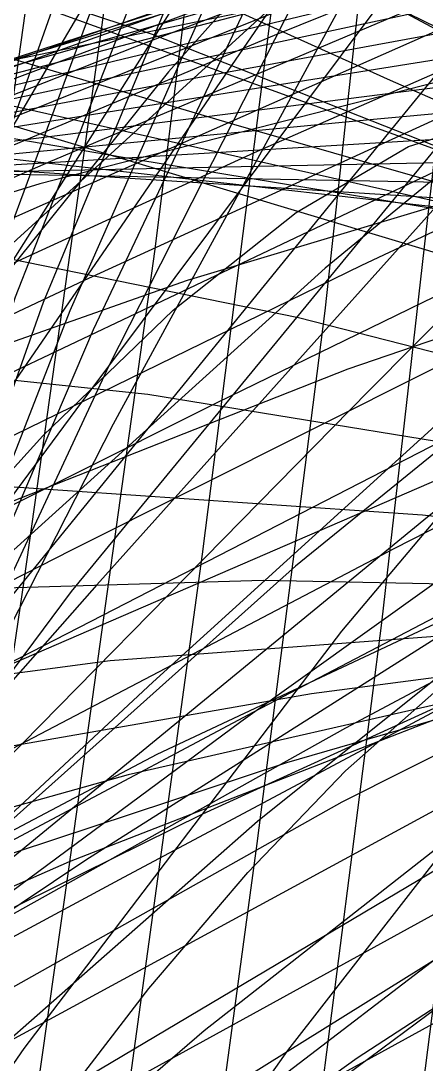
# Model space of a CAD drawing. Header units: metres. Extents: x 6 to 209, y 2 to 206.
# Drawn here: x 91.64 to 96.81, y 114.31 to 127.61 of the extents above; entities that cross this region are included whole.
import ezdxf

# ---------------------------------------------------------------- set-up
doc = ezdxf.new("R2010")
doc.units = ezdxf.units.M

msp = doc.modelspace()

# ---------------------------------------------------------------- linework, layer by layer
for points in [[(48.9636, 171.3978), (58.4769, 177.8421), (68.289, 183.8423), (78.0551, 189.1796), (87.4398, 193.6459), (96.1286, 197.0512), (103.8392, 199.231), (110.3312, 200.0526), (115.4145, 199.4198), (118.9552, 197.2775), (120.8808, 193.6143), (121.1816, 188.4636), (119.9109, 181.9035), (117.1825, 174.0551), (113.1661, 165.0788), (108.0807, 155.1706), (102.1859, 144.5553), (95.7724, 133.4805), (89.1509, 122.2085), (82.6401, 111.0085), (76.5547, 100.1478)], [(50.317, 168.8171), (59.4708, 174.7815), (69.0111, 180.3802), (78.6, 185.4128), (87.9047, 189.6866), (96.6093, 193.0233), (104.4259, 195.2654), (111.1044, 196.2827), (116.4417, 195.9768), (120.2881, 194.2857), (122.5527, 191.1866), (123.2059, 186.6971), (122.2805, 180.8764), (119.8697, 173.823), (116.1234, 165.6734), (111.2425, 156.5974), (105.4709, 146.7938), (99.0867, 136.4843), (92.3912, 125.9068), (85.6979, 115.308), (79.3208, 104.9361), (73.5621, 95.0327)], [(44.3765, 160.6321), (52.2918, 166.1702), (60.9871, 171.5871), (70.1465, 176.7053), (79.4433, 181.3459), (88.5522, 185.3346), (97.1602, 188.5079), (104.9781, 190.7193), (111.7504, 191.8446), (117.2644, 191.7871), (121.3573, 190.4811), (123.9222, 187.8956), (124.9109, 184.0355), (124.336, 178.9426), (122.2696, 172.695), (118.8406, 165.4054), (114.2298, 157.218), (108.6623, 148.3046), (102.4002, 138.8595), (95.7315, 129.094), (88.9602, 119.2296), (82.3946, 109.4918), (76.3359, 100.1028)], [(47.4984, 158.6178), (54.8299, 163.5364), (62.9884, 168.3636), (71.6763, 172.9465), (80.5821, 177.1291), (89.3918, 180.7576), (97.7997, 183.6861), (105.5195, 185.7819), (112.2943, 186.9303), (117.9054, 187.0394), (122.1802, 186.0436), (124.9981, 183.9067), (126.2944, 180.6237), (126.0626, 176.2221), (124.3541, 170.7615), (121.2762, 164.3326), (116.988, 157.0548), (111.6943, 149.0734), (105.6377, 140.555), (99.0902, 131.6832), (92.3421, 122.6526), (85.6923, 113.6636), (79.4361, 104.9158), (73.8551, 96.6026)], [(51.1392, 156.6865), (57.848, 160.983), (65.4148, 165.2044), (73.5628, 169.2222), (81.9987, 172.904), (90.4233, 176.1178), (98.5419, 178.7371), (106.0748, 180.6452), (112.7673, 181.7395), (118.3984, 181.9359), (122.789, 181.1717), (125.8077, 179.4089), (127.3754, 176.6358), (127.4682, 172.8684), (126.1178, 168.1505), (123.4102, 162.5531), (119.4825, 156.1728), (114.5174, 149.1295), (108.7368, 141.5629), (102.3934, 133.6287), (95.7613, 125.4943), (89.1259, 117.3335), (82.7735, 109.322), (76.9804, 101.6314)], [(126.3944, 174.6011), (128.192, 172.2611), (128.5823, 169.0557), (127.5785, 165.0159), (125.2464, 160.1958), (121.7011, 154.6716), (117.1032, 148.5399), (111.6525, 141.915), (105.581, 134.926), (99.1441, 127.7131), (92.6113, 120.4239), (86.2563, 113.2087), (80.347, 106.2166), (75.1353, 99.5907)], [(78.1785, 162.2728), (85.5319, 164.9166), (93.0153, 167.2236), (100.3637, 169.1079), (107.3196, 170.4879), (113.6418, 171.2905), (119.1144, 171.4532), (123.5537, 170.9268), (126.8157, 169.6778), (128.8001, 167.6897), (129.4547, 164.9648), (128.7765, 161.5242), (126.8122, 157.4081), (123.6561, 152.6751), (119.4468, 147.401), (114.362, 141.6772), (108.6121, 135.6078), (102.4324, 129.3076), (96.0746, 122.8982), (89.7978, 116.5052), (83.8585, 110.2544), (78.5018, 104.2681)], [(50.2353, 131.2954), (54.466, 137.725), (59.046, 144.0139), (63.8149, 149.9378), (68.6137, 155.28), (73.2903, 159.8386), (77.7046, 163.4345), (81.7335, 165.9172), (85.2748, 167.1708), (88.2505, 167.1181), (90.609, 165.7237), (92.3264, 162.9955), (93.4073, 158.9851), (93.8833, 153.7856), (93.8117, 147.5298), (93.2729, 140.3849), (92.3664, 132.5475), (91.2069, 124.2375), (89.9193, 115.6899), (88.6339, 107.1478), (87.4804, 98.854)], [(80.7696, 159.2028), (87.559, 161.3489), (94.5333, 163.2027), (101.4448, 164.6977), (108.0496, 165.7705), (114.1168, 166.3634), (119.4361, 166.4266), (123.8259, 165.9202), (127.1391, 164.8161), (129.269, 163.0994), (130.1522, 160.7696), (129.7718, 157.8408), (128.1571, 154.3424), (125.383, 150.3186), (121.5673, 145.8273), (116.8659, 140.9394), (111.4677, 135.7369), (105.5876, 130.3108), (99.4587, 124.7585), (93.3235, 119.1819), (87.4258, 113.6839), (82.0011, 108.3662), (77.2686, 103.326)], [(49.622, 125.8125), (53.4148, 132.0641), (57.6487, 138.3237), (62.1703, 144.3718), (66.8239, 149.9908), (71.4573, 154.9731), (75.9266, 159.1288), (80.1012, 162.2918), (83.8686, 164.3265), (87.1375, 165.1327), (89.8408, 164.649), (91.9379, 162.8555), (93.4149, 159.7751), (94.2853, 155.4723), (94.5883, 150.0521), (94.3871, 143.656), (93.7659, 136.4578), (92.8261, 128.6576), (91.6823, 120.4757), (90.457, 112.1446), (89.2762, 103.9016)], [(50.0772, 120.5424), (53.3454, 126.4372), (57.1293, 132.4772), (61.2866, 138.4534), (65.6694, 144.1545), (70.1296, 149.3735), (74.5238, 153.9162), (78.7188, 157.607), (82.5954, 160.2963), (86.0529, 161.8651), (89.0119, 162.2299), (91.417, 161.3457), (93.2381, 159.2079), (94.471, 155.8527), (95.1371, 151.356), (95.2818, 145.8314), (94.9723, 139.4262), (94.2947, 132.3167), (93.3502, 124.7025), (92.2506, 116.7995), (91.1139, 108.8332), (90.0593, 101.0309)], [(77.6652, 154.5848), (83.4524, 156.479), (89.693, 158.161), (96.1634, 159.582), (102.6333, 160.6935), (108.8735, 161.4494), (114.664, 161.8076), (119.8021, 161.7314), (124.1094, 161.1912), (127.4383, 160.1658), (129.6772, 158.6438), (130.7542, 156.6242), (130.64, 154.1169), (129.3489, 151.1434), (126.9383, 147.7362), (123.5062, 143.9388), (119.1883, 139.8045), (114.1527, 135.3957), (108.5942, 130.7821), (102.727, 126.0393), (96.7769, 121.2468), (90.9736, 116.486), (85.542, 111.8383), (80.6942, 107.3826)], [(49.6898, 110.7714), (51.6898, 115.7081), (54.3735, 121.086), (57.6259, 126.7267), (61.319, 132.4379), (65.3168, 138.0204), (69.4796, 143.2749), (73.6692, 148.0095), (77.754, 152.0459), (81.6129, 155.2266), (85.1397, 157.4198), (88.2465, 158.5248), (90.8667, 158.4754), (92.9562, 157.2426), (94.4954, 154.8358), (95.4886, 151.3026), (95.9637, 146.7278), (95.9706, 141.2301), (95.5785, 134.9588), (94.8732, 128.0883), (93.953, 120.813), (92.9249, 113.3401), (91.8998, 105.8833), (90.9883, 98.6553)], [(81.0766, 149.3452), (84.5471, 151.991), (87.6828, 153.6875), (90.4094, 154.3526), (92.6727, 153.9373), (94.44, 152.4275), (95.7009, 149.8446), (96.467, 146.2454), (96.7713, 141.7197), (96.6658, 136.3879), (96.2198, 130.3968), (95.5162, 123.9147), (94.6483, 117.1261), (93.7158, 110.2251), (92.8205, 103.409)], [(130.6416, 150.5848), (132.0184, 148.9475), (132.3437, 147.0203), (131.6072, 144.8163), (129.8367, 142.3534), (127.0971, 139.6543), (123.4883, 136.7463), (119.1414, 133.6609), (114.2146, 130.4337), (108.8869, 127.1033), (103.3524, 123.7111), (97.8128, 120.3003), (92.4707, 116.915), (87.5222, 113.5997), (83.1497, 110.3977), (79.5155, 107.3511)], [(131.4672, 150.4788), (130.4693, 147.9358), (128.3949, 145.0487), (125.3244, 141.849), (121.3748, 138.3758), (116.6948, 134.6746), (111.46, 130.7966), (105.8664, 126.7978), (100.1234, 122.7375), (94.4466, 118.6771), (89.0496, 114.6787), (84.1364, 110.8036), (79.8944, 107.1105)], [(108.3288, 149.7611), (113.3393, 149.2964), (118.1605, 148.6164), (122.6196, 147.7355), (126.5558, 146.6686), (129.8266, 145.4306), (132.312, 144.0364), (133.9197, 142.5002), (134.5879, 140.8359), (134.2877, 139.0566), (133.0243, 137.1747), (130.8368, 135.2021), (127.7971, 133.1501), (124.007, 131.0298), (119.5953, 128.8519), (114.7126, 126.6275), (109.5268, 124.3679), (104.2167, 122.0849), (98.9656, 119.7912), (93.9556, 117.5002), (89.3601, 115.2265), (85.3388, 112.9857), (82.031, 110.7945), (79.5515, 108.6706)], [(125.6431, 149.5661), (128.9226, 148.4507), (131.3549, 147.1118), (132.8516, 145.5578), (133.3574, 143.799), (132.8522, 141.8475), (131.3516, 139.7175), (128.9068, 137.4252), (125.6028, 134.9888), (121.5551, 132.4285), (116.9061, 129.7664), (111.8198, 127.0263), (106.476, 124.2335), (101.0643, 121.4149), (95.7771, 118.5982), (90.8028, 115.8118), (86.319, 113.0846), (82.4864, 110.4452), (79.4432, 107.9217)], [(81.124, 142.94), (84.4154, 145.8455), (87.4583, 147.9552), (90.1751, 149.1772), (92.505, 149.4479), (94.4059, 148.7343), (95.8556, 147.0353), (96.8516, 144.3821), (97.4114, 140.837), (97.5706, 136.4918), (97.3818, 131.4641), (96.9117, 125.8943), (96.2383, 119.9401), (95.4476, 113.7715), (94.6298, 107.5654), (93.876, 101.4993)], [(130.4356, 101.8317), (133.6329, 111.5545), (136.2635, 120.5575), (138.1486, 128.6139), (139.1391, 135.5278), (139.1214, 141.1401), (138.0224, 145.3336), (135.8125, 148.0362), (132.507, 149.2227), (128.1664, 148.9153), (122.8948, 147.1815), (116.8358, 144.1318), (110.1688, 139.9149), (103.102, 134.7123), (95.866, 128.7313), (88.705, 122.1975), (81.8687, 115.3468), (75.6036, 108.4167), (70.1436, 101.6385)], [(122.6847, 95.4599), (124.1475, 104.3256), (125.4307, 112.8815), (126.4022, 120.8857), (126.942, 128.1143), (126.9475, 134.3681), (126.3377, 139.4801), (125.0568, 143.3206), (123.0773, 145.8011), (120.4015, 146.8778), (117.0618, 146.5522), (113.1208, 144.8711), (108.6695, 141.9245), (103.8241, 137.8425), (98.7231, 132.7902), (93.5222, 126.962), (88.3893, 120.5741), (83.4988, 113.8576), (79.0254, 107.0493), (75.1378, 100.3842)], [(124.8992, 100.3019), (124.8303, 107.9802), (124.4097, 115.5728), (123.6442, 122.8105), (122.543, 129.4359), (121.1176, 135.2128), (119.3812, 139.9347), (117.349, 143.4317), (115.038, 145.5772), (112.4669, 146.2922), (109.6559, 145.5482), (106.6268, 143.3683), (103.4029, 139.8266), (100.0089, 135.0456), (96.4711, 129.1918), (92.817, 122.4703), (89.0754, 115.1171), (85.2764, 107.3913), (81.4509, 99.5654)], [(130.9504, 103.5779), (133.9711, 112.4639), (136.3859, 120.6104), (138.0314, 127.8162), (138.7746, 133.9107), (138.5183, 138.759), (137.2051, 142.2659), (134.8201, 144.3788), (131.3919, 145.0882), (126.9917, 144.4281), (121.7315, 142.474), (115.7606, 139.3393), (109.2601, 135.1715), (102.437, 130.1458), (95.5171, 124.4595), (88.7369, 118.3243), (82.3353, 111.9586), (76.5454, 105.58), (71.5857, 99.398)], [(122.9328, 98.8898), (122.6765, 106.1149), (122.0862, 113.3313), (121.1782, 120.2831), (119.971, 126.723), (118.4843, 132.4204), (116.7386, 137.1704), (114.755, 140.8008), (112.5545, 143.1784), (110.158, 144.2136), (107.5859, 143.864), (104.8579, 142.1358), (101.9934, 139.0839), (99.011, 134.8099), (95.9289, 129.4588), (92.7651, 123.2139), (89.5374, 116.2902), (86.2637, 108.9275), (82.9624, 101.3813)], [(78.7778, 132.8421), (81.8588, 136.3308), (84.8608, 139.2971), (87.6959, 141.6261), (90.2875, 143.2224), (92.5726, 144.014), (94.5035, 143.9546), (96.0494, 143.0255), (97.1971, 141.2363), (97.9507, 138.6248), (98.3313, 135.2556), (98.3755, 131.2183), (98.1341, 126.6241), (97.6691, 121.6026), (97.0516, 116.2967), (96.3582, 110.8588), (95.6683, 105.4448), (95.0606, 100.2092)], [(122.6907, 101.2348), (123.8731, 109.0705), (124.8158, 116.4808), (125.4076, 123.2567), (125.5511, 129.2098), (125.1673, 134.1784), (124.1984, 138.0332), (122.6112, 140.681), (120.3988, 142.0682), (117.5813, 142.1822), (114.206, 141.0513), (110.3458, 138.7441), (106.0977, 135.3665), (101.5796, 131.0577), (96.9263, 125.9854), (92.285, 120.3398), (87.8109, 114.3264), (83.6609, 108.1589), (79.9889, 102.0518)], [(121.1915, 97.6092), (120.7696, 104.3683), (120.025, 111.1863), (118.9827, 117.8219), (117.6696, 124.0387), (116.1134, 129.6139), (114.3418, 134.3462), (112.3819, 138.063), (110.2595, 140.6267), (107.9983, 141.9394), (105.6202, 141.9468), (103.1443, 140.6402), (100.5875, 138.0571), (97.9639, 134.2794), (95.2858, 129.4316), (92.5631, 123.6758), (89.8046, 117.2063), (87.0177, 110.2431), (84.2095, 103.0237)], [(128.0371, 96.3235), (131.3417, 104.9653), (134.181, 113.0605), (136.3808, 120.4074), (137.7926, 126.8289), (138.2985, 132.1773), (137.8168, 136.3396), (136.3048, 139.2402), (133.7611, 140.8428), (130.2259, 141.1516), (125.7803, 140.2099), (120.5433, 138.0985), (114.6681, 134.9322), (108.3371, 130.8552), (101.7552, 126.0357), (95.1432, 120.66), (88.7294, 114.9255), (82.7423, 109.0335), (77.4017, 103.1824)], [(119.1943, 102.7594), (118.3093, 109.181), (117.1393, 115.493), (115.7192, 121.471), (114.0842, 126.9005), (112.2691, 131.585), (110.3072, 135.353), (108.2293, 138.0642), (106.0632, 139.6142), (103.8327, 139.939), (101.5579, 139.0167), (99.2544, 136.869), (96.9337, 133.5605), (94.6032, 129.1961), (92.267, 123.9182), (89.9262, 117.9012), (87.5793, 111.3459), (85.2239, 104.4721), (82.8567, 97.5116)], [(145.7762, 139.1963), (140.2735, 139.6505), (133.37, 139.0317), (125.2276, 137.446), (116.0475, 135.0377), (106.0641, 131.9833), (95.5374, 128.484), (84.7443, 124.7585), (73.9699, 121.0336), (63.4983, 117.5358), (53.6032, 114.4822), (44.5392, 112.0724)], [(145.8473, 139.6361), (139.0654, 139.4683), (130.901, 138.265), (121.5547, 136.1617), (111.2647, 133.329), (100.2996, 129.966), (88.9493, 126.2926), (77.5155, 122.5404), (66.3024, 118.9436), (55.6064, 115.73), (45.7067, 113.1121)], [(144.7494, 139.475), (136.6686, 138.7137), (127.2589, 136.9834), (116.7595, 134.4464), (105.4447, 131.2966), (93.6151, 127.752), (81.5871, 124.0458), (69.6834, 120.4173), (58.2222, 117.1023), (47.5065, 114.3242)], [(144.755, 138.1988), (140.4701, 139.2742), (134.7958, 139.2659), (127.8566, 138.2501), (119.8173, 136.3427), (110.8776, 133.6948), (101.2657, 130.4858), (91.2313, 126.9168), (81.037, 123.2027), (70.9502, 119.5634), (61.2344, 116.2158), (52.1406, 113.3645), (43.8993, 111.1948)], [(143.0443, 136.7158), (139.887, 138.3898), (135.3744, 138.9927), (129.5966, 138.5711), (122.6832, 137.2121), (114.7999, 135.0396), (106.1433, 132.2091), (96.9342, 128.9012), (87.411, 125.3151), (77.8216, 121.6602), (68.4156, 118.1482), (59.4365, 114.9849), (51.1134, 112.3621)], [(142.3326, 138.7131), (132.9858, 137.421), (122.4021, 135.2549), (110.8583, 132.4002), (98.6619, 129.0696), (86.1414, 125.4943), (73.6354, 121.9149), (61.4815, 118.5723), (50.0054, 115.6973)], [(141.923, 113.9915), (137.6692, 116.1358), (132.1799, 118.0873), (125.6202, 119.8619), (118.1918, 121.4863), (110.1269, 122.9958), (101.6797, 124.4325), (93.1182, 125.8428), (84.7145, 127.2755), (76.7357, 128.7783), (69.4348, 130.396), (63.0417, 132.1676), (57.7553, 134.1241), (53.7369, 136.2866), (51.1044, 138.6644)], [(128.1095, 103.6599), (132.8095, 110.2803), (136.6682, 116.5675), (139.5243, 122.3227), (141.2448, 127.373), (141.7297, 131.5772), (140.916, 134.8306), (138.7803, 137.068), (135.34, 138.2658), (130.653, 138.4419), (124.8164, 137.655), (117.9635, 136.0013), (110.2599, 133.6112), (101.8978, 130.643), (93.0904, 127.2777), (84.0647, 123.7111), (75.0544, 120.1465), (66.2923, 116.7867), (58.0029, 113.8263), (50.395, 111.4439)], [(132.8298, 103.1583), (132.0829, 105.2026), (130.3748, 107.4243), (127.7654, 109.8), (124.3466, 112.3046), (120.2392, 114.9119), (115.5885, 117.5945), (110.5593, 120.325), (105.3299, 123.0756), (100.0859, 125.8191), (95.0139, 128.5292), (90.2944, 131.1801), (86.0954, 133.748), (82.567, 136.21), (79.8353, 138.5452)], [(147.6795, 138.2015), (138.5386, 137.4029), (128.0175, 135.6776), (116.3914, 133.1989), (103.971, 130.1703), (91.0928, 126.817), (78.1077, 123.3772), (65.3699, 120.0924), (53.2248, 117.1976), (41.9981, 114.9123)], [(122.8282, 100.4642), (127.6573, 106.9165), (131.8038, 113.1808), (135.1022, 119.0528), (137.4094, 124.349), (138.6106, 128.9128), (138.6234, 132.62), (137.401, 135.3823), (134.9342, 137.1504), (131.2522, 137.9153), (126.4221, 137.7079), (120.547, 136.5972), (113.7629, 134.688), (106.2343, 132.1155), (98.1496, 129.0408), (89.7142, 125.6441), (81.1449, 122.1178), (72.662, 118.6588), (64.4831, 115.4615), (56.8156, 112.7093), (49.8502, 110.5686)], [(118.0239, 101.2956), (117.0088, 107.3433), (115.7146, 113.3455), (114.1832, 119.0891), (112.4574, 124.3682), (110.5788, 128.9915), (108.5873, 132.7894), (106.5191, 135.6199), (104.4065, 137.3736), (102.2767, 137.9782), (100.1513, 137.4005), (98.0462, 135.6484), (95.9713, 132.7705), (93.9311, 128.8546), (91.9249, 124.0246), (89.9478, 118.4366), (87.9911, 112.2734), (86.0436, 105.7381), (84.0929, 99.0474)], [(121.2918, 98.7417), (122.3633, 105.8405), (123.2574, 112.6245), (123.872, 118.9011), (124.1164, 124.4944), (123.9147, 129.2506), (123.2089, 133.0431), (121.9623, 135.777), (120.1608, 137.3917), (117.8143, 137.8634), (114.9569, 137.2051), (111.6459, 135.4664), (107.9609, 132.7314), (104.0008, 129.1155), (99.8809, 124.7615), (95.7291, 119.834), (91.6815, 114.5138), (87.8779, 108.9914), (84.4568, 103.4604)], [(128.4696, 98.1537), (131.6412, 106.0968), (134.3042, 113.4703), (136.2973, 120.0944), (137.4855, 125.8133), (137.7654, 130.5004), (137.0692, 134.0615), (135.3679, 136.4379), (132.6725, 137.6077), (129.034, 137.5859), (124.5421, 136.4232), (119.3223, 134.2041), (113.5314, 131.043), (107.3528, 127.0802), (100.9894, 122.4764), (94.6571, 117.4067), (88.5769, 112.0547), (82.9672, 106.6057), (78.0361, 101.2399)], [(123.0151, 103.5315), (127.372, 109.7213), (131.0245, 115.657), (133.8227, 121.147), (135.6397, 126.0218), (136.3767, 130.14), (135.9668, 133.3925), (134.3773, 135.7063), (131.6115, 137.0469), (127.7094, 137.4184), (122.7458, 136.8635), (116.8291, 135.4613), (110.0977, 133.3237), (102.7156, 130.591), (94.8673, 127.4266), (86.752, 124.01), (78.5771, 120.5306), (70.5517, 117.1798), (62.8799, 114.1436), (55.7541, 111.596), (49.3493, 109.6916)], [(143.7116, 136.8766), (133.4134, 135.6505), (121.8703, 133.621), (109.3919, 130.9788), (96.318, 127.9392), (83.0076, 124.7332), (69.827, 121.5988), (57.1383, 118.7708), (45.2864, 116.472)], [(118.9253, 100.0799), (123.4384, 106.1604), (127.3803, 112.1227), (130.5956, 117.7692), (132.948, 122.9196), (134.3248, 127.4171), (134.6412, 131.1336), (133.8439, 133.9741), (131.9127, 135.8795), (128.8626, 136.8287), (124.7426, 136.8385), (119.6354, 135.9627), (113.6545, 134.2896), (106.9407, 131.9386), (99.6582, 129.0552), (91.9888, 125.8053), (84.1268, 122.3687), (76.2722, 118.9323), (68.6246, 115.6829), (61.3768, 112.7998), (54.7087, 110.4482), (48.7817, 108.7724)], [(120.0042, 102.4512), (124.1897, 108.4137), (127.7682, 114.1906), (130.5953, 119.592), (132.5463, 124.4473), (133.5206, 128.6108), (133.4461, 131.9665), (132.2816, 134.4323), (130.0185, 135.962), (126.6822, 136.5474), (122.331, 136.2171), (117.0548, 135.036), (110.9726, 133.1019), (104.2286, 130.5418), (96.9881, 127.507), (89.4318, 124.1666), (81.7503, 120.7019), (74.1383, 117.2984), (66.788, 114.1396), (59.8831, 111.3991), (53.593, 109.2346), (48.0676, 107.7815)], [(117.0185, 98.5476), (121.4146, 104.4866), (125.3166, 110.3715), (128.5733, 116.0045), (131.0494, 121.202), (132.6302, 125.8018), (133.2262, 129.6679), (132.7764, 132.6957), (131.2508, 134.8148), (128.652, 135.9917), (125.0152, 136.2303), (120.4081, 135.5714), (114.9282, 134.0909), (108.7007, 131.8966), (101.8739, 129.1239), (94.6155, 125.9305), (87.1064, 122.4902), (79.5356, 118.9862), (72.094, 115.6044), (64.9681, 112.5258), (58.3345, 109.9197), (52.354, 107.9374), (47.1666, 106.706)], [(117.3175, 99.9763), (116.1779, 105.6885), (114.7579, 111.4113), (113.1065, 116.942), (111.2735, 122.0826), (109.3079, 126.647), (107.2561, 130.4674), (105.1607, 133.4008), (103.0589, 135.3336), (100.982, 136.1861), (98.9544, 135.9155), (96.9933, 134.5175), (95.1084, 132.0265), (93.3024, 128.5147), (91.5713, 124.0898), (89.9053, 118.8912), (88.2894, 113.0855), (86.7053, 106.8605), (85.1322, 100.419)], [(121.217, 101.8922), (125.227, 107.9096), (128.6432, 113.7312), (131.3266, 119.1647), (133.1568, 124.0365), (134.0367, 128.1986), (133.8965, 131.533), (132.696, 133.9559), (130.4266, 135.4203), (127.1124, 135.9172), (122.8093, 135.476), (117.604, 134.1624), (111.6112, 132.0762), (104.9703, 129.3471), (97.8413, 126.1293), (90.3995, 122.5962), (82.83, 118.9333), (75.322, 115.3309), (68.0628, 111.9775), (61.2317, 109.0517), (54.9945, 106.7162), (49.4983, 105.111)], [(118.9745, 100.31), (123.1675, 106.2763), (126.818, 112.1184), (129.7812, 117.6413), (131.9296, 122.667), (133.1577, 127.0404), (133.3859, 130.6348), (132.5638, 133.3559), (130.6722, 135.145), (127.7243, 135.9809), (123.7657, 135.8799), (118.8732, 134.8951), (113.1527, 133.114), (106.7361, 130.655), (99.7773, 127.6626), (92.4472, 124.302), (84.9283, 120.7523), (77.4094, 117.2003), (70.0789, 113.8325), (63.1194, 110.8288), (56.7015, 108.3549), (50.9789, 106.5562)], [(148.3059, 135.8159), (138.3948, 135.1299), (127.1097, 133.6092), (114.7539, 131.4278), (101.6655, 128.787), (88.2066, 125.9068), (74.7513, 123.0168), (61.6731, 120.3472), (49.3328, 118.1194)], [(123.6806, 103.3867), (127.512, 109.4627), (130.6961, 115.2693), (133.0994, 120.6166), (134.6084, 125.3358), (135.1348, 129.2858), (134.618, 132.3579), (133.0283, 134.4788), (130.3682, 135.6138), (126.6724, 135.7669), (122.0079, 134.9805), (116.4713, 133.334), (110.1867, 130.9397), (103.3016, 127.9389), (95.9823, 124.4964), (88.409, 120.7939), (80.7698, 117.0233), (73.2549, 113.3789), (66.0506, 110.0506), (59.3334, 107.2164), (53.2644, 105.0352), (47.9842, 103.641)], [(122.0634, 98.6067), (126.2611, 104.868), (129.9028, 110.9898), (132.8433, 116.7671), (134.9544, 122.0125), (136.1305, 126.5629), (136.2917, 130.2849), (135.3875, 133.0796), (133.3989, 134.8853), (130.3394, 135.6799), (126.2553, 135.481), (121.2242, 134.345), (115.3533, 132.3647), (108.7759, 129.6655), (101.6475, 126.4004), (94.1409, 122.7445), (86.4409, 118.8875), (78.7384, 115.0274), (71.2245, 111.362), (64.084, 108.082), (57.4903, 105.3636), (51.5994, 103.3612)], [(124.7824, 100.0329), (128.8234, 106.3834), (132.2514, 112.517), (134.9257, 118.2302), (136.725, 123.3398), (137.5515, 127.6896), (137.3348, 131.1551), (136.035, 133.6481), (133.6441, 135.1197), (130.1872, 135.561), (125.7218, 135.0038), (120.3364, 133.5185), (114.1483, 131.2117), (107.2997, 128.2214), (99.9537, 124.7119), (92.2887, 120.8676), (84.4936, 116.8856), (76.761, 112.9684), (69.2817, 109.3163), (62.2386, 106.1193), (55.8007, 103.5503)], [(127.366, 101.5637), (131.2132, 107.9489), (134.3937, 114.0396), (136.773, 119.6358), (138.2374, 124.5604), (138.6981, 128.6656), (138.0952, 131.8375), (136.3995, 134.0002), (133.6147, 135.1179), (129.7772, 135.1961), (124.9558, 134.2807), (119.2494, 132.4562), (112.7846, 129.8422), (105.7117, 126.5884), (98.1998, 122.8694), (90.4321, 118.8773), (82.5995, 114.8146), (74.8953, 110.8869), (67.5083, 107.2944), (60.6177, 104.2247)], [(129.6619, 103.2029), (133.2702, 109.5484), (136.1648, 115.5242), (138.2186, 120.9362), (139.327, 125.6158), (139.4113, 129.4255), (138.4227, 132.2639), (136.3435, 134.0682), (133.1888, 134.817), (129.0063, 134.53), (123.8753, 133.2674), (117.9042, 131.1267), (111.2276, 128.2395), (104.0021, 124.7658), (96.4014, 120.888), (88.611, 116.8038), (80.8223, 112.7188), (73.2266, 108.8388), (66.009, 105.3615), (59.3427, 102.4694)], [(128.8437, 99.7633), (131.8934, 107.0849), (134.3927, 113.8206), (136.1919, 119.8097), (137.1684, 124.9156), (137.2317, 129.0297), (136.3271, 132.0744), (134.438, 134.0056), (131.587, 134.8132), (127.8352, 134.5212), (123.2808, 133.1862), (118.0554, 130.8949), (112.3198, 127.7607), (106.2587, 123.9195), (100.0737, 119.5244), (93.9769, 114.7403), (88.1832, 109.7378), (82.9024, 104.6872), (78.3321, 99.7527)], [(115.8536, 104.2234), (114.3007, 109.7084), (112.5148, 115.0599), (110.5532, 120.0868), (108.4722, 124.6072), (106.3257, 128.4551), (104.1628, 131.4862), (102.027, 133.5831), (99.9545, 134.6596), (97.9734, 134.6641), (96.1033, 133.5812), (94.3549, 131.433), (92.7301, 128.2777), (91.2228, 124.2086), (89.8191, 119.3504), (88.4992, 113.8552), (87.2381, 107.8973), (86.0073, 101.6674)], [(142.7792, 134.0991), (131.9264, 133.1274), (119.8784, 131.4652), (106.9666, 129.2962), (93.5507, 126.8248), (80.0069, 124.2684), (66.7155, 121.8477), (54.0482, 119.7783), (42.3557, 118.2617)], [(127.5854, 98.4713), (131.5211, 104.9205), (134.8426, 111.1367), (137.413, 116.9133), (139.1145, 122.0654), (139.8526, 126.4351), (139.5602, 129.8977), (138.1997, 132.3651), (135.7652, 133.7894), (132.2831, 134.1635), (127.8116, 133.5214), (122.4393, 131.9364), (116.2824, 129.5179), (109.4818, 126.4075), (102.1983, 122.7729), (94.6075, 118.8018), (86.8951, 114.6945), (79.2499, 110.6567), (71.859, 106.8909), (64.9012, 103.5895)], [(134.6598, 103.1984), (134.4255, 105.2121), (133.1369, 107.3548), (130.8345, 109.6062), (127.5946, 111.9466), (123.5267, 114.3568), (118.7694, 116.8185), (113.4859, 119.3147), (107.8581, 121.8288), (102.0805, 124.3457), (96.353, 126.8509), (90.8738, 129.3307), (85.8329, 131.7719), (81.4051, 134.1616)], [(146.7047, 101.2234), (139.9424, 104.5211), (132.71, 108.3353), (125.1786, 112.4725), (117.5291, 116.7275), (109.9461, 120.8914), (102.6128, 124.7591), (95.7046, 128.1376), (89.3841, 130.8526), (83.7956, 132.7559), (79.0613, 133.7306), (75.2768, 133.6955), (72.5091, 132.6087), (70.7941, 130.4692), (70.1365, 127.3171), (70.5094, 123.2326), (71.8562, 118.333), (74.0927, 112.7693), (77.1105, 106.7204), (80.7807, 100.3873)], [(120.9017, 103.2072), (121.7338, 109.3605), (122.3485, 115.1178), (122.662, 120.3166), (122.6024, 124.8124), (122.1133, 128.4835), (121.1557, 131.2353), (119.7103, 133.0032), (117.7789, 133.7548), (115.3846, 133.4905), (112.5715, 132.2438), (109.4037, 130.0797), (105.9632, 127.0923), (102.3475, 123.4012), (98.6667, 119.1477), (95.0392, 114.4891), (91.5881, 109.5933), (88.4368, 104.633), (85.7048, 99.7795)], [(116.0541, 102.951), (114.3556, 108.2447), (112.415, 113.457), (110.2976, 118.4025), (108.0678, 122.9024), (105.7874, 126.7918), (103.5134, 129.9246), (101.2962, 132.1796), (99.178, 133.4643), (97.192, 133.7189), (95.3612, 132.9181), (93.6983, 131.0724), (92.2057, 128.2279), (90.8757, 124.4648), (89.6918, 119.8949), (88.6294, 114.6578), (87.6577, 108.9161), (86.741, 102.8501)], [(143.5031, 116.5006), (138.3079, 118.4881), (131.8389, 120.2043), (124.2884, 121.681), (115.8853, 122.9624), (106.8884, 124.1034), (97.577, 125.1662), (88.2417, 126.2175), (79.174, 127.3255), (70.6569, 128.5558), (62.9548, 129.9688), (56.3044, 131.6164), (50.907, 133.539)], [(129.1732, 100.3664), (132.8112, 106.6578), (135.8005, 112.6457), (138.014, 118.1336), (139.3446, 122.9481), (139.7097, 126.9449), (139.0537, 130.0136), (137.3512, 132.0813), (134.6077, 133.1149), (130.8599, 133.1218), (126.1754, 132.1492), (120.6504, 130.2822), (114.407, 127.6401), (107.5898, 124.3715), (100.3609, 120.6491), (92.8955, 116.6623), (85.3758, 112.6107), (77.9858, 108.696), (70.905, 105.1144), (64.3034, 102.0494)], [(146.4105, 132.5712), (136.154, 132.1664), (124.5937, 131.0611), (112.0489, 129.4186), (98.8718, 127.4246), (85.4351, 125.28), (72.1203, 123.1917), (59.3045, 121.3651), (47.3482, 119.995)], [(129.2057, 101.2522), (132.1519, 108.0384), (134.5048, 114.2257), (136.1246, 119.6706), (136.8999, 124.253), (136.7518, 127.8798), (135.6378, 130.4879), (133.5529, 132.0453), (130.5308, 132.552), (126.6428, 132.0396), (121.9952, 130.5689), (116.7266, 128.2286), (111.0025, 125.1304), (105.0097, 121.4061), (98.9502, 117.2016), (93.0338, 112.6722), (87.4706, 107.9771), (82.4639, 103.2733)], [(136.6169, 103.0219), (136.9884, 105.1045), (136.2137, 107.2627), (134.3105, 109.4759), (131.3365, 111.7268), (127.3865, 114.0009), (122.5897, 116.2871), (117.1051, 118.5769), (111.116, 120.8648), (104.8238, 123.1474), (98.4407, 125.4229), (92.1824, 127.6908), (86.2605, 129.9508), (80.8753, 132.2023)], [(130.1395, 102.3114), (133.4286, 108.3348), (136.0479, 113.9936), (137.8818, 119.1047), (138.8356, 123.5091), (138.839, 127.0781), (137.8489, 129.7172), (135.8515, 131.3694), (132.863, 132.0163), (128.9294, 131.679), (124.1258, 130.4167), (118.5538, 128.3238), (112.3389, 125.5264), (105.6264, 122.1776), (98.5769, 118.4508), (91.3616, 114.5338), (84.1565, 110.6212), (77.1372, 106.9071), (70.4732, 103.5777)], [(127.4144, 100.7885), (132.9941, 106.1534), (137.672, 111.1533), (141.2572, 115.7095), (143.5982, 119.7554), (144.589, 123.2376), (144.1727, 126.1171), (142.3441, 128.3698), (139.1497, 129.9868), (134.6864, 130.9736), (129.0983, 131.3498), (122.5718, 131.1473), (115.3287, 130.4093), (107.6189, 129.1879), (99.7112, 127.5421), (91.8842, 125.536), (84.416, 123.2357), (77.5748, 120.7076), (71.6088, 118.0159), (66.7377, 115.2206), (63.1446, 112.376), (60.9696, 109.5287), (60.3043, 106.7169), (61.1886, 103.9695)], [(125.609, 99.2138), (131.0232, 104.8936), (135.6422, 110.1993), (139.2717, 115.039), (141.7535, 119.3339), (142.9715, 123.0203), (142.8558, 126.0507), (141.3857, 128.395), (138.5907, 130.0408), (134.5495, 130.993), (129.3873, 131.2729), (123.2722, 130.9175), (116.4085, 129.9768), (109.0301, 128.5125), (101.3924, 126.5951), (93.763, 124.3012), (86.4121, 121.7107), (79.6036, 118.9042), (73.5848, 115.9599), (68.5782, 112.9514), (64.7732, 109.9451), (62.3194, 106.9983), (61.3209, 104.1576)], [(143.1854, 127.903), (139.5969, 129.5422), (134.7302, 130.6243), (128.7477, 131.1638), (121.8529, 131.1852), (114.2837, 130.7214), (106.3038, 129.8122), (98.1932, 128.5024), (90.2388, 126.8408), (82.7235, 124.8775), (75.9168, 122.6629), (70.0648, 120.2459), (65.3815, 117.6725), (62.0411, 114.9842), (60.1717, 112.2177), (59.8509, 109.4036), (61.1024, 106.5662), (63.8953, 103.7233)], [(129.2126, 103.2824), (133.7289, 108.85), (137.3603, 113.9445), (139.9438, 118.4757), (141.3554, 122.3692), (141.514, 125.5685), (140.385, 128.0363), (137.9818, 129.7551), (134.3654, 130.7269), (129.6426, 130.9728), (123.9626, 130.5315), (117.5115, 129.4577), (110.5063, 127.8195), (103.1869, 125.6959), (95.8081, 123.1735), (88.6302, 120.3437), (81.91, 117.2993), (75.8917, 114.1308), (70.798, 110.9243), (66.8222, 107.7576), (64.1211, 104.6988), (62.8093, 101.8036)], [(149.0716, 102.9626), (142.9117, 105.2658), (136.1722, 108.1304), (129.0161, 111.3953), (121.6201, 114.8847), (114.1687, 118.4147), (106.8484, 121.8005), (99.8418, 124.8633), (93.3217, 127.4374), (87.4459, 129.3764), (82.352, 130.5587), (78.1531, 130.8926), (74.9344, 130.3195), (72.751, 128.8165), (71.626, 126.3975), (71.5503, 123.1129), (72.4835, 119.0481), (74.3554, 114.3207), (77.0688, 109.0764), (80.5035, 103.4838)], [(129.6097, 102.7114), (132.4748, 109.0483), (134.6998, 114.7749), (136.1533, 119.7621), (136.7339, 123.9043), (136.3736, 127.1219), (135.0409, 129.3641), (132.7425, 130.6096), (129.5229, 130.8667), (125.4637, 130.1732), (120.6807, 128.594), (115.3198, 126.2185), (109.5525, 123.1573), (103.5698, 119.5379), (97.5754, 115.5), (91.7786, 111.1905), (86.387, 106.7581), (81.5992, 102.3484)], [(149.1718, 130.5902), (139.6561, 130.7456), (128.748, 130.2113), (116.7503, 129.1282), (104.0019, 127.6607), (90.8667, 125.9896), (77.7218, 124.3048), (64.9442, 122.7968), (52.8987, 121.6498), (41.9259, 121.0328)], [(144.6586, 119.1044), (138.4681, 120.8535), (130.9812, 122.2565), (122.418, 123.3632), (113.0351, 124.2386), (103.1175, 124.9587), (92.9688, 125.6076), (82.9008, 126.2736), (73.2227, 127.0446), (64.2309, 128.0042), (56.1989, 129.2282), (49.3674, 130.7799)], [(127.6142, 101.4198), (131.997, 107.2089), (135.597, 112.5308), (138.2487, 117.2843), (139.8217, 121.3847), (140.2255, 124.7662), (139.4133, 127.3835), (137.3835, 129.2127), (134.1807, 130.2514), (129.8939, 130.5182), (124.6538, 130.0516), (118.6283, 128.9081), (112.0168, 127.1598), (105.0434, 124.8915), (97.9485, 122.1975), (90.9812, 119.1783), (84.3898, 115.9365), (78.4132, 112.5738), (73.2724, 109.1869), (69.1625, 105.8648), (66.2456, 102.6856)], [(130.4093, 104.2129), (133.3081, 109.8603), (135.5315, 115.095), (136.977, 119.75), (137.5631, 123.6833), (137.2324, 126.7834), (135.9542, 128.9727), (133.7256, 130.2099), (130.5723, 130.4909), (126.548, 129.849), (121.7329, 128.3528), (116.2317, 126.1035), (110.1699, 123.231), (103.6906, 119.8884), (96.9497, 116.2466), (90.111, 112.4871), (83.3411, 108.7959), (76.8042, 105.3556), (70.657, 102.339)], [(142.1819, 109.2806), (140.081, 111.6156), (136.6958, 113.8422), (132.1247, 115.955), (126.5071, 117.9571), (120.0187, 119.86), (112.8658, 121.6818), (105.2776, 123.4466), (97.4992, 125.1824), (89.7823, 126.9193), (82.3771, 128.6881), (75.5232, 130.5179)], [(138.6009, 102.5808), (139.6805, 104.8364), (139.5272, 107.111), (138.1329, 109.3804), (135.5323, 111.6258), (131.8022, 113.8346), (127.0584, 115.9999), (121.4523, 118.1205), (115.1656, 120.2003), (108.4039, 122.2473), (101.3895, 124.2728), (94.3541, 126.2903), (87.5303, 128.3142), (81.1438, 130.3584)], [(126.2566, 99.4016), (130.4891, 105.3817), (134.0359, 110.9105), (136.7301, 115.8765), (138.4367, 120.1852), (139.0571, 123.7613), (138.5336, 126.5509), (136.8515, 128.5229), (134.04, 129.6691), (130.1713, 130.0041), (125.3586, 129.5642), (119.7523, 128.4058), (113.5344, 126.6026), (106.9131, 124.2432), (100.1144, 121.4274), (93.3754, 118.2625), (86.935, 114.8595), (81.0258, 111.3291), (75.8656, 107.7779), (71.65, 104.3048), (68.545, 100.9978)], [(130.1129, 104.2118), (132.9196, 110.178), (135.033, 115.5224), (136.3294, 120.1287), (136.716, 123.9037), (136.135, 126.7797), (134.566, 128.7164), (132.0271, 129.7016), (128.5744, 129.7512), (124.3003, 128.9083), (119.331, 127.2408), (113.8217, 124.8391), (107.9513, 121.8124), (101.9166, 118.2845), (95.9252, 114.3894), (90.1879, 110.2665), (84.9118, 106.0554), (80.2926, 101.8913)], [(129.2248, 103.4637), (132.7087, 109.1912), (135.4295, 114.3696), (137.2484, 118.8944), (138.06, 122.6807), (137.797, 125.666), (136.4327, 127.8109), (133.9823, 129.1006), (130.5027, 129.5443), (126.0908, 129.1748), (120.8802, 128.0466), (115.037, 126.2336), (108.7537, 123.8262), (102.2428, 120.928), (95.7293, 117.6514), (89.4426, 114.1144), (83.6087, 110.4355), (78.4419, 106.73), (74.1372, 103.1062)], [(128.2006, 101.5293), (131.624, 107.4643), (134.366, 112.8687), (136.2843, 117.6282), (137.2674, 121.6484), (137.2392, 124.857), (136.1623, 127.2063), (134.0389, 128.6737), (130.9121, 129.2622), (126.8637, 128.9999), (122.0123, 127.9382), (116.5089, 126.15), (110.5321, 123.7262), (104.2814, 120.7728), (97.971, 117.4067), (91.8214, 113.7513), (86.0525, 109.9324), (80.8751, 106.0733), (76.4836, 102.2911)], [(127.3933, 99.624), (130.7692, 105.7942), (133.5369, 111.4552), (135.5505, 116.4825), (136.6926, 120.7714), (136.8787, 124.2395), (136.0612, 126.8296), (134.2306, 128.5109), (131.417, 129.2791), (127.6889, 129.1567), (123.151, 128.1912), (117.9412, 126.4534), (112.2253, 124.0342), (106.1919, 121.0413), (100.0453, 117.5951), (93.9989, 113.8244), (88.2673, 109.8615), (83.0585, 105.8379), (78.5671, 101.8794)], [(142.3372, 128.9126), (132.2222, 128.9388), (120.9313, 128.4239), (108.7858, 127.5093), (96.1356, 126.3534), (83.3476, 125.1256), (70.7934, 123.9986), (58.8367, 123.1417), (47.8214, 122.7131)], [(126.909, 100.5201), (129.9485, 105.9692), (132.4295, 111.1425), (134.2463, 115.8709), (135.3105, 120.0056), (135.5543, 123.4238), (134.9334, 126.032), (133.4285, 127.7696), (131.0469, 128.6104), (127.8218, 128.5634), (123.8124, 127.6715), (119.1017, 126.0104), (113.7942, 123.6846), (108.0128, 120.8239), (101.8949, 117.5778), (95.5883, 114.1102), (89.2462, 110.5927), (83.0228, 107.1985), (77.0682, 104.0954)], [(145.2343, 121.7376), (138.0209, 123.1646), (129.5076, 124.1776), (119.9423, 124.8472), (109.6086, 125.2605), (98.8166, 125.5168), (87.8921, 125.723), (77.1656, 125.989), (66.9615, 126.4227), (57.5864, 127.1251), (49.3193, 128.1857)], [(145.0944, 106.9607), (138.9703, 108.9055), (132.3209, 111.2931), (125.3142, 113.978), (118.1301, 116.8038), (110.9542, 119.609), (103.9722, 122.2338), (97.3636, 124.5259), (91.2962, 126.3465), (85.9207, 127.5756), (81.3656, 128.1169), (77.7336, 127.9015), (75.0983, 126.8905), (73.5018, 125.0772), (72.954, 122.4869), (73.4325, 119.1772), (74.8837, 115.2351), (77.2251, 110.7749), (80.3481, 105.9342), (84.1227, 100.8688)], [(122.3487, 127.7255), (117.6238, 125.9509), (112.5525, 124.1659), (107.3044, 122.3687), (102.0561, 120.5577), (96.9841, 118.7321), (92.2592, 116.8925), (88.0404, 115.0416), (84.4692, 113.1842), (81.6647, 111.3281), (79.7195, 109.4841)], [(142.5045, 127.5818), (141.039, 126.1625), (138.6852, 124.944), (135.5055, 123.9176), (131.5903, 123.0647), (127.055, 122.3581), (122.0366, 121.7639), (116.6882, 121.2428), (111.1748, 120.7523), (105.6669, 120.2487), (100.335, 119.6892), (95.3437, 119.0339), (90.8461, 118.2479), (86.9787, 117.3028), (83.8563, 116.1783), (81.5689, 114.8634), (80.1779, 113.357), (79.7145, 111.6685), (80.1786, 109.8177), (81.539, 107.8344), (83.7347, 105.7576), (86.6767, 103.6343)], [(144.1497, 126.7393), (134.9382, 127.2919), (124.4864, 127.33), (113.0938, 126.9708), (101.0916, 126.349), (88.8319, 125.6115), (76.6753, 124.9103), (64.9791, 124.397), (54.0856, 124.2155), (44.3098, 124.4958)], [(125.2312, 126.3978), (120.6151, 125.0183), (115.609, 123.6606), (110.3759, 122.3103), (105.0867, 120.952), (99.9145, 119.5708), (95.0286, 118.1535), (90.5886, 116.6894), (86.7389, 115.1711), (83.6034, 113.5956), (81.2817, 111.9645)], [(81.4153, 105.3243), (81.9612, 107.1288), (82.8231, 109.1742), (83.9588, 111.3926), (85.3197, 113.7082), (86.8525, 116.0407), (88.5012, 118.3078), (90.2091, 120.4281), (91.9207, 122.3243), (93.5838, 123.9257), (95.1508, 125.1709), (96.5808, 126.0097), (97.8403, 126.4052)], [(145.0974, 124.3149), (136.8652, 125.3397), (127.3514, 125.8933), (116.8306, 126.0689), (105.6118, 125.9773), (94.0275, 125.7415), (82.423, 125.4914), (71.1445, 125.3585), (60.5272, 125.4694), (50.8844, 125.9409)], [(146.4374, 109.4433), (141.0213, 110.5401), (134.9836, 112.09), (128.4802, 113.9774), (121.682, 116.0739), (114.7698, 118.2435), (107.9283, 120.3476), (101.3401, 122.2512), (95.1795, 123.8276), (89.6073, 124.9634), (84.7651, 125.5633), (80.7713, 125.5538), (77.7168, 124.8861), (75.6626, 123.5382), (74.6379, 121.5161), (74.6394, 118.8536), (75.6319, 115.6118), (77.5496, 111.8768), (80.2989, 107.7567), (83.7617, 103.3785)], [(123.7437, 123.8281), (118.7536, 122.8635), (113.486, 121.9341), (108.108, 121.0114), (102.7907, 120.0663), (97.7034, 119.0711), (93.0077, 118.0012), (88.8517, 116.8359), (85.3652, 115.5604), (82.655, 114.1662), (80.8016, 112.6519)], [(142.3037, 112.8759), (136.9534, 113.6627), (131.0404, 114.7979), (124.7237, 116.1802), (118.1756, 117.699), (111.5761, 119.2388), (105.1073, 120.6836), (98.9466, 121.9219), (93.262, 122.8511), (88.2054, 123.3814), (83.9086, 123.4398), (80.4785, 122.9727), (77.9939, 121.9484), (76.5031, 120.3588), (76.0221, 118.2194), (76.5352, 115.5696), (77.9949, 112.4713), (80.3245, 109.0068), (83.4206, 105.2764), (87.1572, 101.3945)], [(142.1078, 122.4873), (139.0038, 121.608), (135.1235, 120.9806), (130.5763, 120.5705), (125.4941, 120.3338), (120.0272, 120.219), (114.3389, 120.1693), (108.5999, 120.1255), (102.9832, 120.0286), (97.6572, 119.8222), (92.7811, 119.4552), (88.4985, 118.8839), (84.9335, 118.0743), (82.1856, 117.0037), (80.3273, 115.6615), (79.401, 114.0506), (79.4182, 112.187), (80.359, 110.1), (82.1729, 107.831), (84.7811, 105.4327), (88.0789, 102.9672)], [(142.8532, 115.744), (138.2367, 115.8655), (132.9737, 116.3214), (127.2085, 117.0356), (121.102, 117.922), (114.8265, 118.8875), (108.5602, 119.8367), (102.4808, 120.6749), (96.7602, 121.3129), (91.5584, 121.6699), (87.0181, 121.6774), (83.2604, 121.2817), (80.3806, 120.4464), (78.4449, 119.1541), (77.489, 117.4072), (77.5167, 115.2282), (78.4997, 112.6593), (80.3797, 109.7609), (83.0699, 106.6098), (86.4583, 103.2966)], [(142.7513, 118.9886), (138.8897, 118.5542), (134.311, 118.4204), (129.1425, 118.5336), (123.5316, 118.8299), (117.6404, 119.238), (111.6406, 119.6824), (105.7077, 120.0862), (100.015, 120.3749), (94.7277, 120.4793), (89.9977, 120.3384), (85.9583, 119.9021), (82.7197, 119.1336), (80.3654, 118.0107), (78.9498, 116.5274), (78.4961, 114.694), (78.9959, 112.5375), (80.4099, 110.1006), (82.6691, 107.4406), (85.6774, 104.6271), (89.3155, 101.7406)], [(87.4471, 103.5993), (87.4309, 104.5404), (87.6842, 105.7223), (88.1855, 107.1072), (88.9068, 108.6489), (89.8149, 110.295), (90.8722, 111.9884), (92.0385, 113.6695), (93.2724, 115.2785), (94.5327, 116.7573), (95.7795, 118.0514), (96.9761, 119.1126)]]:
    msp.add_lwpolyline(points)

doc.saveas('drawing.dxf')
